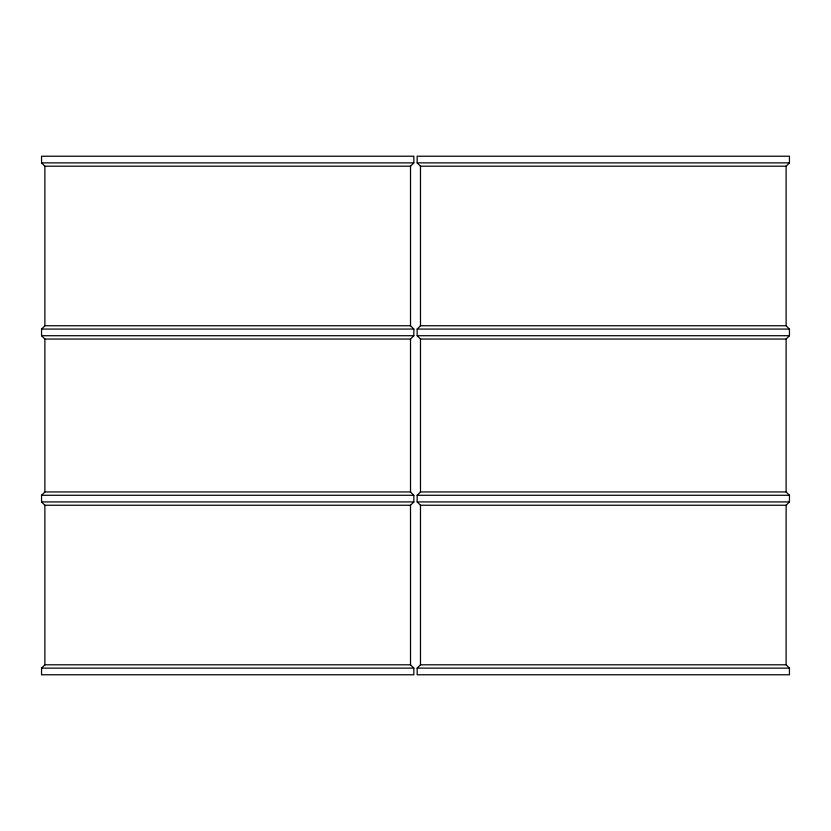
<?xml version="1.0" encoding="UTF-8"?>
<svg xmlns="http://www.w3.org/2000/svg" width="831" height="831" viewBox="0 0 831 831"><rect width="100%" height="100%" fill="white"/><g stroke="black" fill="none" stroke-linecap="round" stroke-linejoin="round"><path stroke-width="1.25" d="M41.55 329.076L44.874 325.752L410.514 325.752L413.838 329.076L413.838 335.724L410.514 339.048L44.874 339.048L41.55 335.724L41.55 329.076L413.838 329.076M41.55 495.276L44.874 491.952L410.514 491.952L413.838 495.276L413.838 501.924L410.514 505.248L44.874 505.248L41.55 501.924L41.55 495.276L413.838 495.276M410.514 166.2L413.838 162.876L413.838 156.228L41.55 156.228L41.55 162.876L44.874 166.2L410.514 166.2L410.514 325.752M410.514 505.248L410.514 664.8L413.838 668.124L413.838 674.772L41.55 674.772L41.55 668.124L44.874 664.8L44.874 505.248M417.162 329.076L420.486 325.752L786.126 325.752L789.45 329.076L789.45 335.724L786.126 339.048L420.486 339.048L417.162 335.724L417.162 329.076L789.45 329.076M417.162 495.276L420.486 491.952L786.126 491.952L789.45 495.276L789.45 501.924L786.126 505.248L420.486 505.248L417.162 501.924L417.162 495.276L789.45 495.276M786.126 166.2L789.45 162.876L789.45 156.228L417.162 156.228L417.162 162.876L420.486 166.2L786.126 166.2L786.126 325.752M786.126 505.248L786.126 664.8L789.45 668.124L789.45 674.772L417.162 674.772L417.162 668.124L420.486 664.8L420.486 505.248M41.55 162.876L413.838 162.876M417.162 162.876L789.45 162.876M41.55 335.724L413.838 335.724M417.162 335.724L789.45 335.724M41.55 501.924L413.838 501.924M417.162 501.924L789.45 501.924M44.874 664.8L410.514 664.8M420.486 664.8L786.126 664.8M41.55 668.124L413.838 668.124M417.162 668.124L789.45 668.124M786.126 339.048L786.126 491.952M420.486 166.2L420.486 325.752M420.486 339.048L420.486 491.952M410.514 339.048L410.514 491.952M44.874 166.2L44.874 325.752M44.874 339.048L44.874 491.952"/></g></svg>
